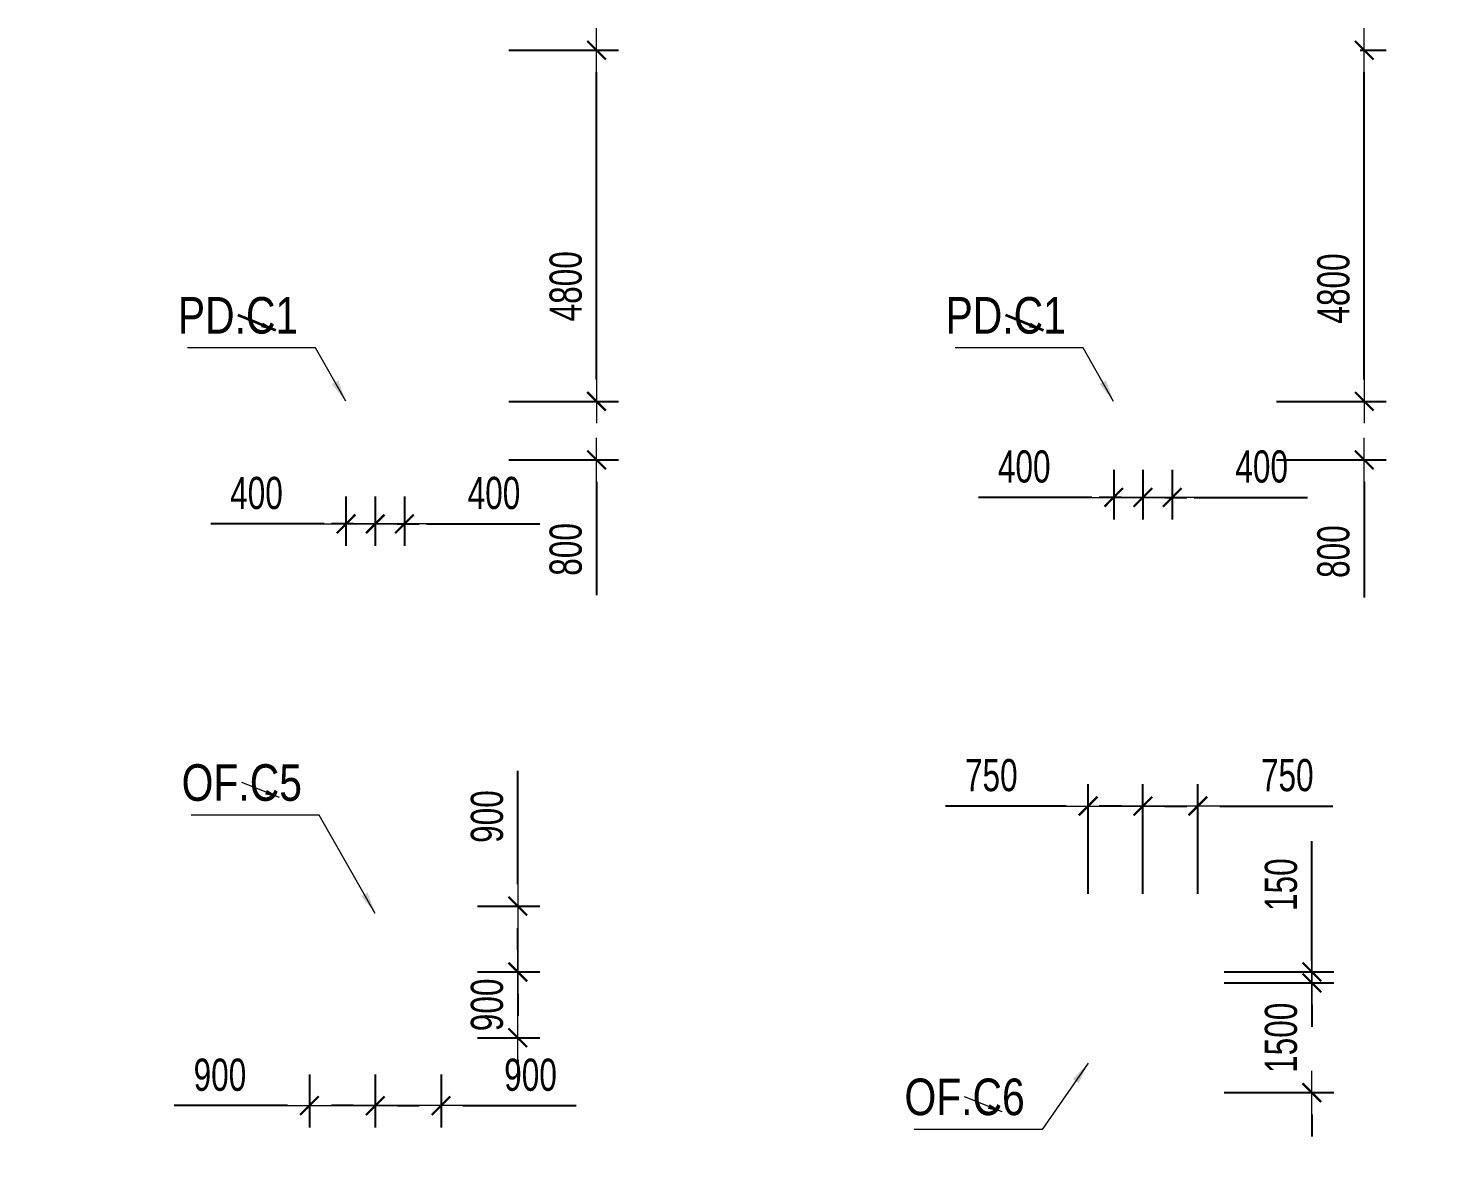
# Model space of a CAD drawing. Header units: millimetres. Extents: x -259680 to 286077, y 2206 to 90611.
# Drawn here: x 67955 to 87300, y 74747 to 90200 of the extents above; entities that cross this region are included whole.
import ezdxf
from ezdxf.enums import TextEntityAlignment as Align

# ---------------------------------------------------------------- set-up
doc = ezdxf.new("R2010")
doc.units = ezdxf.units.MM
doc.layers.get('0').update_dxf_attribs({"lineweight": 20})
doc.layers.get('Defpoints').update_dxf_attribs({"color": 151, "lineweight": 9})
for name, color, linetype, lineweight in [('$0$C1', 20, 'Continuous', 35), ('$1$NDC_S_ANNO', 7, 'Continuous', 20), ('$1$NDC_S_DIM', 1, 'Continuous', 15), ('$1$NDC_S_VN TEXT', 7, 'Continuous', 20), ('NDC_S_DIM', 1, 'Continuous', 15)]:
    doc.layers.add(name, color=color, linetype=linetype, lineweight=lineweight)
doc.styles.add('$1$NDC_DIM', font='', dxfattribs={"width": 0.75})
doc.styles.add('$2$ARIAL', font='arial.ttf', dxfattribs={"width": 0.8})
doc.styles.add('NDC_DIM', font='', dxfattribs={"width": 0.75})
doc.styles.get('$1$NDC_DIM').set_extended_font_data('Dotum')
doc.styles.get('NDC_DIM').set_extended_font_data('Dotum')
doc.dimstyles.new('$0$NDC_dim_150', dxfattribs={"dimscale": 150, "dimtxt": 2.2, "dimasz": 1.5, "dimexe": 1.5, "dimexo": 2.5, "dimgap": 1, "dimtad": 1, "dimdec": 0, "dimzin": 0, "dimdsep": 46, "dimtxsty": '$1$NDC_DIM', "dimblk": '$1$DIMMARK', "dimcen": 0.09, "dimdle": 1.2, "dimclrd": 1, "dimclre": 1, "dimclrt": 3, "dimadec": 0, "dimazin": 0, "dimtfac": 1, "dimtdec": 0, "dimtix": 1, "dimtofl": 0, "dimtmove": 0, "dimatfit": 3, "dimfxl": 0, "dimtolj": 1, "dimtzin": 0, "dimarcsym": 0})
doc.dimstyles.new('$1$NDC_dim_iso', dxfattribs={"dimtxt": 2.2, "dimasz": 1, "dimexe": 1.5, "dimexo": 2.5, "dimgap": 1, "dimtad": 1, "dimdec": 0, "dimzin": 0, "dimdsep": 46, "dimtxsty": '$1$NDC_DIM', "dimblk": '$1$DIMMARK', "dimcen": 0.09, "dimdle": 1.2, "dimclrd": 1, "dimclre": 1, "dimclrt": 3, "dimadec": 0, "dimazin": 0, "dimtfac": 1, "dimtdec": 0, "dimtix": 1, "dimtofl": 0, "dimtmove": 0, "dimatfit": 3, "dimfxl": 0, "dimtolj": 1, "dimtzin": 0, "dimarcsym": 0})
doc.dimstyles.new('NDC_dim_200', dxfattribs={"dimscale": 200, "dimtxt": 2.2, "dimasz": 1.5, "dimexe": 1.5, "dimexo": 2.5, "dimgap": 1, "dimtad": 1, "dimdec": 0, "dimzin": 0, "dimdsep": 46, "dimtxsty": 'NDC_DIM', "dimblk": 'DIMMARK', "dimcen": 0.09, "dimdle": 1.2, "dimclrd": 1, "dimclre": 1, "dimclrt": 3, "dimadec": 0, "dimazin": 0, "dimtfac": 1, "dimtdec": 0, "dimtix": 1, "dimtofl": 0, "dimtmove": 0, "dimatfit": 3, "dimfxl": 0, "dimtolj": 1, "dimtzin": 0, "dimarcsym": 0})

# ---------------------------------------------------------------- blocks, each defined once
blk = doc.blocks.new('$1$DIMMARK')
at = {"layer": '$1$NDC_S_DIM', "color": 1}
blk.add_line((-1.5, 0), (1, 0), dxfattribs=at)
at = {"layer": '$1$NDC_S_DIM', "color": 2, "const_width": 0.1}
blk.add_lwpolyline([(-0.424, -0.424), (0.424, 0.424)], dxfattribs=at)
blk = doc.blocks.new('DIMMARK')
at = {"layer": 'NDC_S_DIM', "color": 1}
blk.add_line((-1.5, 0), (1, 0), dxfattribs=at)
at = {"layer": 'NDC_S_DIM', "color": 2, "const_width": 0.1}
blk.add_lwpolyline([(-0.424, -0.424), (0.424, 0.424)], dxfattribs=at)
blk = doc.blocks.new('*D1379')
at = {"layer": 'Defpoints', "color": 0, "ltscale": 100, "transparency": 16777216}
for p in [(72700, 84301), (73100, 84301), (73100, 83425)]:
    blk.add_point(p, dxfattribs=at)
at = {"layer": 'NDC_S_DIM', "color": 1, "lineweight": -2, "ltscale": 100, "transparency": 16777216}
for p, q in [((72700, 83801), (72700, 83125)), ((73100, 83801), (73100, 83125)), ((72400, 83425), (72100, 83425)), ((73400, 83425), (74949, 83425))]:
    blk.add_line(p, q, dxfattribs=at)
at = {"layer": 'NDC_S_DIM', "color": 1, "lineweight": -2, "ltscale": 100, "transparency": 16777216, "xscale": 300, "yscale": 300, "zscale": 300}
blk.add_blockref('DIMMARK', (72700, 83425), dxfattribs=at)
at = {"layer": 'NDC_S_DIM', "color": 1, "lineweight": -2, "ltscale": 100, "transparency": 16777216, "xscale": 300, "yscale": 300, "zscale": 300, "rotation": 180}
blk.add_blockref('DIMMARK', (73100, 83425), dxfattribs=at)
at = {"layer": 'NDC_S_DIM', "color": 3, "ltscale": 100, "transparency": 16777216, "insert": (74324, 83845), "char_height": 440, "attachment_point": 5, "style": 'NDC_DIM'}
blk.add_mtext('\\A1;400', dxfattribs=at)
blk = doc.blocks.new('*D1380')
at = {"layer": 'Defpoints', "color": 0, "ltscale": 100, "transparency": 16777216}
for p in [(72300, 84301), (72700, 84301), (72700, 83425)]:
    blk.add_point(p, dxfattribs=at)
at = {"layer": 'NDC_S_DIM', "color": 1, "lineweight": -2, "ltscale": 100, "transparency": 16777216}
for p, q in [((72300, 83801), (72300, 83125)), ((72700, 83801), (72700, 83125)), ((72000, 83425), (70451, 83425)), ((73000, 83425), (73300, 83425))]:
    blk.add_line(p, q, dxfattribs=at)
at = {"layer": 'NDC_S_DIM', "color": 1, "lineweight": -2, "ltscale": 100, "transparency": 16777216, "xscale": 300, "yscale": 300, "zscale": 300}
blk.add_blockref('DIMMARK', (72300, 83425), dxfattribs=at)
at = {"layer": 'NDC_S_DIM', "color": 1, "lineweight": -2, "ltscale": 100, "transparency": 16777216, "xscale": 300, "yscale": 300, "zscale": 300, "rotation": 180}
blk.add_blockref('DIMMARK', (72700, 83425), dxfattribs=at)
at = {"layer": 'NDC_S_DIM', "color": 3, "ltscale": 100, "transparency": 16777216, "insert": (71076, 83845), "char_height": 440, "attachment_point": 5, "style": 'NDC_DIM'}
blk.add_mtext('\\A1;400', dxfattribs=at)
blk = doc.blocks.new('*D1381')
at = {"layer": 'Defpoints', "color": 0, "ltscale": 100, "transparency": 16777216}
for p in [(83200, 84662), (83600, 84662), (83600, 83787)]:
    blk.add_point(p, dxfattribs=at)
at = {"layer": 'NDC_S_DIM', "color": 1, "lineweight": -2, "ltscale": 100, "transparency": 16777216}
for p, q in [((83200, 84162), (83200, 83487)), ((83600, 84162), (83600, 83487)), ((82900, 83787), (82600, 83787)), ((83900, 83787), (85449, 83787))]:
    blk.add_line(p, q, dxfattribs=at)
at = {"layer": 'NDC_S_DIM', "color": 1, "lineweight": -2, "ltscale": 100, "transparency": 16777216, "xscale": 300, "yscale": 300, "zscale": 300}
blk.add_blockref('DIMMARK', (83200, 83787), dxfattribs=at)
at = {"layer": 'NDC_S_DIM', "color": 1, "lineweight": -2, "ltscale": 100, "transparency": 16777216, "xscale": 300, "yscale": 300, "zscale": 300, "rotation": 180}
blk.add_blockref('DIMMARK', (83600, 83787), dxfattribs=at)
at = {"layer": 'NDC_S_DIM', "color": 3, "ltscale": 100, "transparency": 16777216, "insert": (84824, 84207), "char_height": 440, "attachment_point": 5, "style": 'NDC_DIM'}
blk.add_mtext('\\A1;400', dxfattribs=at)
blk = doc.blocks.new('*D1382')
at = {"layer": 'Defpoints', "color": 0, "ltscale": 100, "transparency": 16777216}
for p in [(82800, 84662), (83200, 84662), (83200, 83787)]:
    blk.add_point(p, dxfattribs=at)
at = {"layer": 'NDC_S_DIM', "color": 1, "lineweight": -2, "ltscale": 100, "transparency": 16777216}
for p, q in [((82800, 84162), (82800, 83487)), ((83200, 84162), (83200, 83487)), ((82500, 83787), (80951, 83787)), ((83500, 83787), (83800, 83787))]:
    blk.add_line(p, q, dxfattribs=at)
at = {"layer": 'NDC_S_DIM', "color": 1, "lineweight": -2, "ltscale": 100, "transparency": 16777216, "xscale": 300, "yscale": 300, "zscale": 300}
blk.add_blockref('DIMMARK', (82800, 83787), dxfattribs=at)
at = {"layer": 'NDC_S_DIM', "color": 1, "lineweight": -2, "ltscale": 100, "transparency": 16777216, "xscale": 300, "yscale": 300, "zscale": 300, "rotation": 180}
blk.add_blockref('DIMMARK', (83200, 83787), dxfattribs=at)
at = {"layer": 'NDC_S_DIM', "color": 3, "ltscale": 100, "transparency": 16777216, "insert": (81576, 84207), "char_height": 440, "attachment_point": 5, "style": 'NDC_DIM'}
blk.add_mtext('\\A1;400', dxfattribs=at)
blk = doc.blocks.new('*D1395')
at = {"layer": 'Defpoints', "color": 0, "ltscale": 100, "transparency": 16777216}
for p in [(73100, 89900), (75727, 89900), (73100, 85100)]:
    blk.add_point(p, dxfattribs=at)
at = {"layer": 'NDC_S_DIM', "color": 1, "lineweight": -2, "ltscale": 100, "transparency": 16777216}
for p, q in [((74527, 89900), (76027, 89900)), ((75727, 85400), (75727, 89600)), ((74527, 85100), (76027, 85100))]:
    blk.add_line(p, q, dxfattribs=at)
at = {"layer": 'NDC_S_DIM', "color": 1, "lineweight": -2, "ltscale": 100, "transparency": 16777216, "xscale": 300, "yscale": 300, "zscale": 300}
for p, rotation in [((75727, 89900), 90), ((75727, 85100), 270)]:
    blk.add_blockref('DIMMARK', p, dxfattribs=dict(at, rotation=rotation))
at = {"layer": 'NDC_S_DIM', "color": 3, "ltscale": 100, "transparency": 16777216, "insert": (75307, 86673), "char_height": 440, "attachment_point": 5, "rotation": 90, "style": 'NDC_DIM'}
blk.add_mtext('\\A1;4800', dxfattribs=at)
blk = doc.blocks.new('*D1396')
at = {"layer": 'Defpoints', "color": 0, "ltscale": 100, "transparency": 16777216}
for p in [(73100, 85100), (75727, 85100), (73100, 84300)]:
    blk.add_point(p, dxfattribs=at)
at = {"layer": 'NDC_S_DIM', "color": 1, "lineweight": -2, "ltscale": 100, "transparency": 16777216}
for p, q in [((75727, 85400), (75727, 85700)), ((74527, 85100), (76027, 85100)), ((74527, 84300), (76027, 84300)), ((75727, 84000), (75727, 82451))]:
    blk.add_line(p, q, dxfattribs=at)
at = {"layer": 'NDC_S_DIM', "color": 1, "lineweight": -2, "ltscale": 100, "transparency": 16777216, "xscale": 300, "yscale": 300, "zscale": 300}
for p, rotation in [((75727, 85100), 270), ((75727, 84300), 90)]:
    blk.add_blockref('DIMMARK', p, dxfattribs=dict(at, rotation=rotation))
at = {"layer": 'NDC_S_DIM', "color": 3, "ltscale": 100, "transparency": 16777216, "insert": (75307, 83076), "char_height": 440, "attachment_point": 5, "rotation": 90, "style": 'NDC_DIM'}
blk.add_mtext('\\A1;800', dxfattribs=at)
blk = doc.blocks.new('*D1397')
at = {"layer": 'Defpoints', "color": 0, "ltscale": 100, "transparency": 16777216}
for p in [(85670, 89900), (86227, 89900), (83600, 85100)]:
    blk.add_point(p, dxfattribs=at)
at = {"layer": 'NDC_S_DIM', "color": 1, "lineweight": -2, "ltscale": 100, "transparency": 16777216}
for p, q in [((86170, 89900), (86527, 89900)), ((86227, 85400), (86227, 89600)), ((85027, 85100), (86527, 85100))]:
    blk.add_line(p, q, dxfattribs=at)
at = {"layer": 'NDC_S_DIM', "color": 1, "lineweight": -2, "ltscale": 100, "transparency": 16777216, "xscale": 300, "yscale": 300, "zscale": 300}
for p, rotation in [((86227, 89900), 90), ((86227, 85100), 270)]:
    blk.add_blockref('DIMMARK', p, dxfattribs=dict(at, rotation=rotation))
at = {"layer": 'NDC_S_DIM', "color": 3, "ltscale": 100, "transparency": 16777216, "insert": (85807, 86643), "char_height": 440, "attachment_point": 5, "rotation": 90, "style": 'NDC_DIM'}
blk.add_mtext('\\A1;4800', dxfattribs=at)
blk = doc.blocks.new('*D1398')
at = {"layer": 'Defpoints', "color": 0, "ltscale": 100, "transparency": 16777216}
for p in [(83600, 85100), (86227, 85100), (83600, 84300)]:
    blk.add_point(p, dxfattribs=at)
at = {"layer": 'NDC_S_DIM', "color": 1, "lineweight": -2, "ltscale": 100, "transparency": 16777216}
for p, q in [((86227, 85400), (86227, 85700)), ((85027, 85100), (86527, 85100)), ((85027, 84300), (86527, 84300)), ((86227, 84000), (86227, 82421))]:
    blk.add_line(p, q, dxfattribs=at)
at = {"layer": 'NDC_S_DIM', "color": 1, "lineweight": -2, "ltscale": 100, "transparency": 16777216, "xscale": 300, "yscale": 300, "zscale": 300}
for p, rotation in [((86227, 85100), 270), ((86227, 84300), 90)]:
    blk.add_blockref('DIMMARK', p, dxfattribs=dict(at, rotation=rotation))
at = {"layer": 'NDC_S_DIM', "color": 3, "ltscale": 100, "transparency": 16777216, "insert": (85807, 83046), "char_height": 440, "attachment_point": 5, "rotation": 90, "style": 'NDC_DIM'}
blk.add_mtext('\\A1;800', dxfattribs=at)
blk = doc.blocks.new('*D1419')
at = {"layer": 'Defpoints', "color": 0, "ltscale": 100, "transparency": 16777216}
for p in [(71800, 76400), (72700, 76400), (71800, 75472)]:
    blk.add_point(p, dxfattribs=at)
at = {"layer": 'NDC_S_DIM', "color": 1, "lineweight": -2, "ltscale": 100, "transparency": 16777216}
for p, q in [((71800, 75900), (71800, 75172)), ((72700, 75900), (72700, 75172)), ((71500, 75472), (69951, 75472)), ((73000, 75472), (73300, 75472))]:
    blk.add_line(p, q, dxfattribs=at)
at = {"layer": 'NDC_S_DIM', "color": 1, "lineweight": -2, "ltscale": 100, "transparency": 16777216, "xscale": 300, "yscale": 300, "zscale": 300}
blk.add_blockref('DIMMARK', (71800, 75472), dxfattribs=at)
at = {"layer": 'NDC_S_DIM', "color": 1, "lineweight": -2, "ltscale": 100, "transparency": 16777216, "xscale": 300, "yscale": 300, "zscale": 300, "rotation": 180}
blk.add_blockref('DIMMARK', (72700, 75472), dxfattribs=at)
at = {"layer": 'NDC_S_DIM', "color": 3, "ltscale": 100, "transparency": 16777216, "insert": (70576, 75892), "char_height": 440, "attachment_point": 5, "style": 'NDC_DIM'}
blk.add_mtext('\\A1;900', dxfattribs=at)
blk = doc.blocks.new('*D1420')
at = {"layer": 'Defpoints', "color": 0, "ltscale": 100, "transparency": 16777216}
for p in [(72700, 76400), (73600, 76400), (73600, 75472)]:
    blk.add_point(p, dxfattribs=at)
at = {"layer": 'NDC_S_DIM', "color": 1, "lineweight": -2, "ltscale": 100, "transparency": 16777216}
for p, q in [((72700, 75900), (72700, 75172)), ((73600, 75900), (73600, 75172)), ((72400, 75472), (72100, 75472)), ((73900, 75472), (75449, 75472))]:
    blk.add_line(p, q, dxfattribs=at)
at = {"layer": 'NDC_S_DIM', "color": 1, "lineweight": -2, "ltscale": 100, "transparency": 16777216, "xscale": 300, "yscale": 300, "zscale": 300}
blk.add_blockref('DIMMARK', (72700, 75472), dxfattribs=at)
at = {"layer": 'NDC_S_DIM', "color": 1, "lineweight": -2, "ltscale": 100, "transparency": 16777216, "xscale": 300, "yscale": 300, "zscale": 300, "rotation": 180}
blk.add_blockref('DIMMARK', (73600, 75472), dxfattribs=at)
at = {"layer": 'NDC_S_DIM', "color": 3, "ltscale": 100, "transparency": 16777216, "insert": (74824, 75892), "char_height": 440, "attachment_point": 5, "style": 'NDC_DIM'}
blk.add_mtext('\\A1;900', dxfattribs=at)
blk = doc.blocks.new('*D1421')
at = {"layer": 'Defpoints', "color": 0, "ltscale": 100, "transparency": 16777216}
for p in [(73600, 78200), (73600, 77300), (74650, 77300)]:
    blk.add_point(p, dxfattribs=at)
at = {"layer": 'NDC_S_DIM', "color": 1, "lineweight": -2, "ltscale": 100, "transparency": 16777216}
for p, q in [((74650, 78500), (74650, 80049)), ((74100, 78200), (74950, 78200)), ((74100, 77300), (74950, 77300)), ((74650, 77000), (74650, 76700))]:
    blk.add_line(p, q, dxfattribs=at)
at = {"layer": 'NDC_S_DIM', "color": 1, "lineweight": -2, "ltscale": 100, "transparency": 16777216, "xscale": 300, "yscale": 300, "zscale": 300}
for p, rotation in [((74650, 78200), 270), ((74650, 77300), 90)]:
    blk.add_blockref('DIMMARK', p, dxfattribs=dict(at, rotation=rotation))
at = {"layer": 'NDC_S_DIM', "color": 3, "ltscale": 100, "transparency": 16777216, "insert": (74230, 79424), "char_height": 440, "attachment_point": 5, "rotation": 90, "style": 'NDC_DIM'}
blk.add_mtext('\\A1;900', dxfattribs=at)
blk = doc.blocks.new('*D1422')
at = {"layer": 'Defpoints', "color": 0, "ltscale": 100, "transparency": 16777216}
for p in [(73600, 77300), (73600, 76400), (74650, 76400)]:
    blk.add_point(p, dxfattribs=at)
at = {"layer": 'NDC_S_DIM', "color": 1, "lineweight": -2, "ltscale": 100, "transparency": 16777216}
for p, q in [((74650, 77600), (74650, 77900)), ((74100, 77300), (74950, 77300)), ((74100, 76400), (74950, 76400)), ((74650, 76100), (74650, 75800))]:
    blk.add_line(p, q, dxfattribs=at)
at = {"layer": 'NDC_S_DIM', "color": 1, "lineweight": -2, "ltscale": 100, "transparency": 16777216, "xscale": 300, "yscale": 300, "zscale": 300}
for p, rotation in [((74650, 77300), 270), ((74650, 76400), 90)]:
    blk.add_blockref('DIMMARK', p, dxfattribs=dict(at, rotation=rotation))
at = {"layer": 'NDC_S_DIM', "color": 3, "ltscale": 100, "transparency": 16777216, "insert": (74230, 76850), "char_height": 440, "attachment_point": 5, "rotation": 90, "style": 'NDC_DIM'}
blk.add_mtext('\\A1;900', dxfattribs=at)
blk = doc.blocks.new('*D1571')
at = {"layer": 'Defpoints', "color": 0, "ltscale": 100, "transparency": 16777216}
for p in [(83200, 79568), (82450, 77300), (83200, 77300)]:
    blk.add_point(p, dxfattribs=at)
at = {"layer": 'NDC_S_DIM', "color": 1, "lineweight": -2, "ltscale": 100, "transparency": 16777216}
for p, q in [((82450, 78368), (82450, 79868)), ((83200, 78368), (83200, 79868)), ((82150, 79568), (80501, 79568)), ((83500, 79568), (83800, 79568))]:
    blk.add_line(p, q, dxfattribs=at)
at = {"layer": 'NDC_S_DIM', "color": 1, "lineweight": -2, "ltscale": 100, "transparency": 16777216, "xscale": 300, "yscale": 300, "zscale": 300}
blk.add_blockref('DIMMARK', (82450, 79568), dxfattribs=at)
at = {"layer": 'NDC_S_DIM', "color": 1, "lineweight": -2, "ltscale": 100, "transparency": 16777216, "xscale": 300, "yscale": 300, "zscale": 300, "rotation": 180}
blk.add_blockref('DIMMARK', (83200, 79568), dxfattribs=at)
at = {"layer": 'NDC_S_DIM', "color": 3, "ltscale": 100, "transparency": 16777216, "insert": (81126, 79988), "char_height": 440, "attachment_point": 5, "style": 'NDC_DIM'}
blk.add_mtext('\\A1;750', dxfattribs=at)
blk = doc.blocks.new('*D1572')
at = {"layer": 'Defpoints', "color": 0, "ltscale": 100, "transparency": 16777216}
for p in [(83950, 79568), (83200, 77300), (83950, 77300)]:
    blk.add_point(p, dxfattribs=at)
at = {"layer": 'NDC_S_DIM', "color": 1, "lineweight": -2, "ltscale": 100, "transparency": 16777216}
for p, q in [((83200, 78368), (83200, 79868)), ((83950, 78368), (83950, 79868)), ((82900, 79568), (82600, 79568)), ((84250, 79568), (85799, 79568))]:
    blk.add_line(p, q, dxfattribs=at)
at = {"layer": 'NDC_S_DIM', "color": 1, "lineweight": -2, "ltscale": 100, "transparency": 16777216, "xscale": 300, "yscale": 300, "zscale": 300}
blk.add_blockref('DIMMARK', (83200, 79568), dxfattribs=at)
at = {"layer": 'NDC_S_DIM', "color": 1, "lineweight": -2, "ltscale": 100, "transparency": 16777216, "xscale": 300, "yscale": 300, "zscale": 300, "rotation": 180}
blk.add_blockref('DIMMARK', (83950, 79568), dxfattribs=at)
at = {"layer": 'NDC_S_DIM', "color": 3, "ltscale": 100, "transparency": 16777216, "insert": (85174, 79988), "char_height": 440, "attachment_point": 5, "style": 'NDC_DIM'}
blk.add_mtext('\\A1;750', dxfattribs=at)
blk = doc.blocks.new('*D1573')
at = {"layer": 'Defpoints', "color": 0, "ltscale": 100, "transparency": 16777216}
for p in [(83200, 77150), (85510, 77150), (83200, 75650)]:
    blk.add_point(p, dxfattribs=at)
at = {"layer": 'NDC_S_DIM', "color": 1, "lineweight": -2, "ltscale": 100, "transparency": 16777216}
for p, q in [((85510, 77450), (85510, 77750)), ((84310, 77150), (85810, 77150)), ((84310, 75650), (85810, 75650)), ((85510, 75350), (85510, 75050))]:
    blk.add_line(p, q, dxfattribs=at)
at = {"layer": 'NDC_S_DIM', "color": 1, "lineweight": -2, "ltscale": 100, "transparency": 16777216, "xscale": 300, "yscale": 300, "zscale": 300}
for p, rotation in [((85510, 77150), 270), ((85510, 75650), 90)]:
    blk.add_blockref('DIMMARK', p, dxfattribs=dict(at, rotation=rotation))
at = {"layer": 'NDC_S_DIM', "color": 3, "ltscale": 100, "transparency": 16777216, "insert": (85090, 76400), "char_height": 440, "attachment_point": 5, "rotation": 90, "style": 'NDC_DIM'}
blk.add_mtext('\\A1;1500', dxfattribs=at)
blk = doc.blocks.new('*D1574')
at = {"layer": 'Defpoints', "color": 0, "ltscale": 100, "transparency": 16777216}
for p in [(83200, 77300), (85510, 77300), (83200, 77150)]:
    blk.add_point(p, dxfattribs=at)
at = {"layer": 'NDC_S_DIM', "color": 1, "lineweight": -2, "ltscale": 100, "transparency": 16777216}
for p, q in [((85510, 77600), (85510, 79086)), ((84310, 77300), (85810, 77300)), ((84310, 77150), (85810, 77150)), ((85510, 76850), (85510, 76550))]:
    blk.add_line(p, q, dxfattribs=at)
at = {"layer": 'NDC_S_DIM', "color": 1, "lineweight": -2, "ltscale": 100, "transparency": 16777216, "xscale": 300, "yscale": 300, "zscale": 300}
for p, rotation in [((85510, 77300), 270), ((85510, 77150), 90)]:
    blk.add_blockref('DIMMARK', p, dxfattribs=dict(at, rotation=rotation))
at = {"layer": 'NDC_S_DIM', "color": 3, "ltscale": 100, "transparency": 16777216, "insert": (85090, 78493), "char_height": 440, "attachment_point": 5, "rotation": 90, "style": 'NDC_DIM'}
blk.add_mtext('\\A1;150', dxfattribs=at)
blk = doc.blocks.new('*U212')
at = {"layer": '$1$NDC_S_ANNO', "ltscale": 0.8, "style": '$2$ARIAL', "width": 0.8}
blk.add_attdef('TEN', text='', height=2.5, dxfattribs=at).set_placement((-2.578, 1.026), align=Align.MIDDLE_CENTER)
at = {"layer": '$1$NDC_S_ANNO', "ltscale": 0.8, "style": '$2$ARIAL', "width": 0.8, "flags": 1}
blk.add_attdef('CHU_THICH', text='', height=2.5, dxfattribs=at).set_placement((0, 0), align=Align.MIDDLE_CENTER)
at = {"layer": 'Defpoints'}
blk.add_leader([(0, 0), (-2.578, 1.026)], dimstyle='$1$NDC_dim_iso', override={"dimgap": 0.625, "dimtad": 0}, dxfattribs=at)
blk = doc.blocks.new('$0$co t check')
at = {"layer": '$0$C1', "xscale": 200, "yscale": 200, "zscale": 200}
for p in [(69298, 86071), (79798, 86071)]:
    blk.add_blockref('*U212', p, dxfattribs=at).add_auto_attribs({'TEN': 'PD.C1'})
at = {"layer": '$1$NDC_S_VN TEXT', "xscale": 200, "yscale": 200, "zscale": 200}
for p, values in [((69350, 79684), {'TEN': 'OF.C5'}), ((79236, 75387), {'TEN': 'OF.C6'})]:
    blk.add_blockref('*U212', p, dxfattribs=at).add_auto_attribs(values)
at = {"layer": '$0$C1', "color": 0}
for points in [[(70259, 85101), (69842, 85832), (68093, 85832)], [(80759, 85100), (80342, 85832), (78593, 85832)]]:
    blk.add_leader(points, dimstyle='$0$NDC_dim_150', override={"dimasz": 2, "dimgap": 1, "dimtad": 0}, dxfattribs=at)
for points in [[(70660, 78100), (69894, 79445), (68144, 79445)], [(80411, 76054), (79780, 75148), (78030, 75148)]]:
    blk.add_leader(points, dimstyle='$0$NDC_dim_150', override={"dimasz": 2, "dimgap": 1, "dimtad": 0})

msp = doc.modelspace()

# ---------------------------------------------------------------- hatches: boundary and pattern name
at = {"layer": 'NDC_S_DIM', "ltscale": 100}
h = msp.add_hatch(dxfattribs=at)
h.set_pattern_fill('CROSS', color=256, scale=50)
h.paths.add_polyline_path([(87300, 89500), (87300, 71950), (63350, 71950), (63350, 66800), (44500, 66800), (44500, 64200), (3550, 64200), (3550, 89500)], flags=17)
h.paths.add_polyline_path([(87300, 89500), (87300, 71950), (63350, 71950), (63350, 66800), (44500, 66800), (44500, 64200), (3550, 64200), (3550, 89500)], flags=17)

# ---------------------------------------------------------------- block references
at = {"layer": '$1$NDC_S_DIM'}
msp.add_blockref('$0$co t check', (2040.6, 0), dxfattribs=at)

# ---------------------------------------------------------------- dimensions: what is measured, and where the dimension line sits
at = {"layer": 'NDC_S_DIM', "ltscale": 100}
for base, p1, p2, picture, middle in [((75726.7, 89900), (73100, 85100), (73100, 89900), '*D1395', (75726.7, 86672.5)), ((86226.7, 89900), (83600, 85100), (85670, 89900), '*D1397', (86226.7, 86642.5)), ((75726.7, 85100), (73100, 84300), (73100, 85100), '*D1396', (75726.7, 83075.7)), ((86226.7, 85100), (83600, 84300), (83600, 85100), '*D1398', (86226.7, 83045.7)), ((74649.9, 77300), (73600, 78200), (73600, 77300), '*D1421', (74649.9, 79424.3)), ((85510, 77300), (83200, 77150), (83200, 77300), '*D1574', (85510, 78492.9))]:
    dim = msp.add_linear_dim(base=base, p1=p1, p2=p2, angle=90, dimstyle='NDC_dim_200', dxfattribs=at)
    dim.commit()
    dim.dimension.update_dxf_attribs({"geometry": picture, "text_midpoint": middle, "dimtype": 160})
for base, p1, p2, picture, middle in [((83200, 83786.9), (82800, 84662.5), (83200, 84662.5), '*D1382', (81575.7, 83786.9)), ((83600, 83786.9), (83200, 84662.5), (83600, 84662.5), '*D1381', (84824.3, 83786.9)), ((72700, 83425.2), (72300, 84300.7), (72700, 84300.7), '*D1380', (71075.7, 83425.2)), ((73100, 83425.2), (72700, 84300.7), (73100, 84300.7), '*D1379', (74324.3, 83425.2)), ((83200, 79568.3), (82450, 77300), (83200, 77300), '*D1571', (81125.7, 79568.3)), ((83950, 79568.3), (83200, 77300), (83950, 77300), '*D1572', (85174.3, 79568.3)), ((71800, 75472.3), (72700, 76400), (71800, 76400), '*D1419', (70575.7, 75472.3)), ((73600, 75472.3), (72700, 76400), (73600, 76400), '*D1420', (74824.3, 75472.3))]:
    dim = msp.add_linear_dim(base=base, p1=p1, p2=p2, dimstyle='NDC_dim_200', dxfattribs=at)
    dim.commit()
    dim.dimension.update_dxf_attribs({"geometry": picture, "text_midpoint": middle, "dimtype": 160})
for base, p1, p2, picture, middle in [((74649.9, 76400), (73600, 77300), (73600, 76400), '*D1422', (74229.9, 76850)), ((85510, 77150), (83200, 75650), (83200, 77150), '*D1573', (85090, 76400))]:
    dim = msp.add_linear_dim(base=base, p1=p1, p2=p2, angle=90, dimstyle='NDC_dim_200', dxfattribs=at)
    dim.commit()
    dim.dimension.update_dxf_attribs({"geometry": picture, "text_midpoint": middle})

doc.saveas('drawing.dxf')
